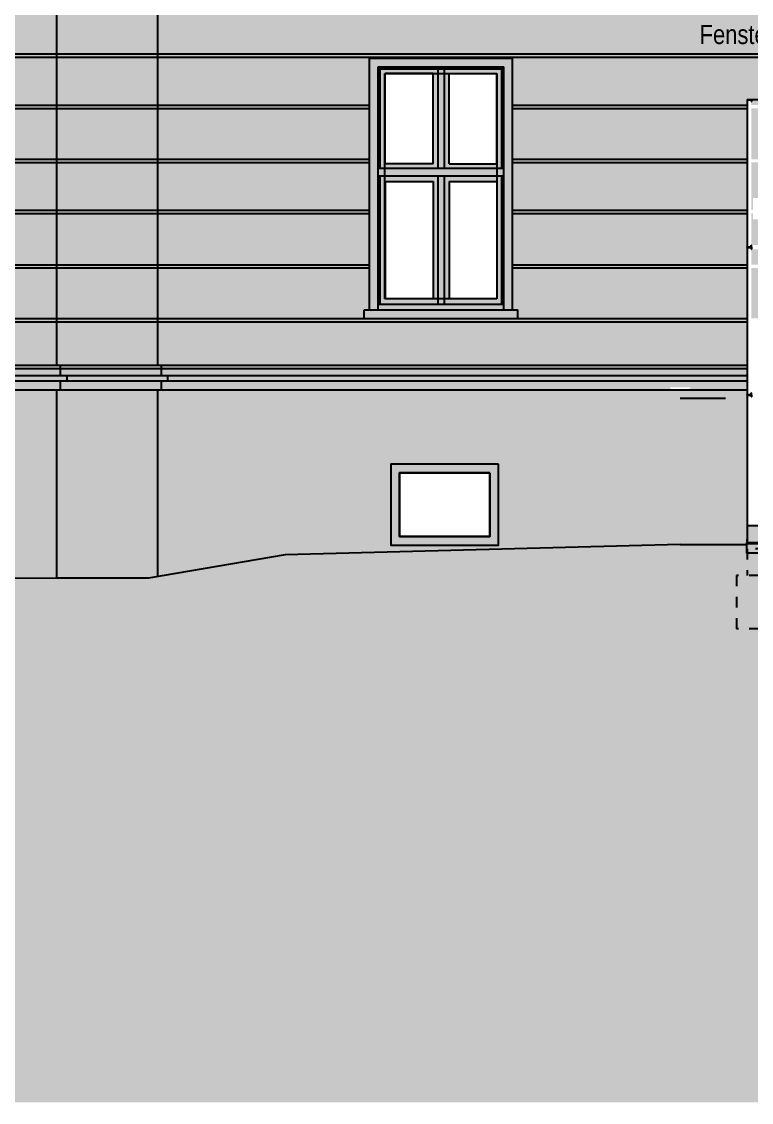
# Model space of a CAD drawing. Header units: metres. Extents: x -6 to 116, y 234 to 267.
# Drawn here: x 79.92 to 86.77, y 233.64 to 243.78 of the extents above; entities that cross this region are included whole.
import ezdxf
from ezdxf.enums import TextEntityAlignment as Align

# ---------------------------------------------------------------- set-up
doc = ezdxf.new("R2010")
doc.units = ezdxf.units.M
doc.header["$LTSCALE"] = 0.01
doc.header["$XCLIPFRAME"] = 2
doc.linetypes.add('AUSGEZOGEN', pattern=[0])
doc.linetypes.add('STRICHLINIE', pattern=[0.75, 0.5, -0.25])
for name, color, linetype in [('A_Fensterrahmen', 1, 'Continuous'), ('A_Glasbild', 7, 'Continuous'), ('A_Schraff_Fensterrahmen', 255, 'Continuous'), ('A_Schraff_gelände', 251, 'Continuous'), ('A_Schraff_Gewaende', 23, 'Continuous'), ('A_Schraff_Paneel', 14, 'Continuous'), ('A_schraff_scheibe', 253, 'Continuous'), ('A_Schraff_Sims', 17, 'Continuous'), ('A_schraffur', 10, 'Continuous'), ('A_Stahl', 5, 'Continuous'), ('A_stb_neu', 4, 'Continuous'), ('A_TEXT', 1, 'Continuous'), ('A_verdeckt', 8, 'STRICHLINIE'), ('ANSICHT', 1, 'Continuous'), ('Beton', 4, 'Continuous'), ('FASSADE', 7, 'AUSGEZOGEN'), ('FASSADE_STRUKTUR', 2, 'AUSGEZOGEN'), ('Gel_lageplan', 4, 'Continuous')]:
    doc.layers.add(name, color=color, linetype=linetype)
doc.styles.add('arial-n', font='ARIALN.TTF')
picture_1 = doc.add_image_def('image1.jpg', size_in_pixel=(60, 84))

msp = doc.modelspace()

# ---------------------------------------------------------------- hatches: boundary and pattern name
at = {"layer": 'A_Schraff_Fensterrahmen'}
h = msp.add_hatch(color=256, dxfattribs=at)
h.paths.add_polyline_path([(83.831, 243.332), (83.291, 243.332), (83.291, 242.401), (83.831, 242.401)])
h.paths.add_polyline_path([(83.786, 243.291), (83.786, 242.441), (83.336, 242.441), (83.336, 243.291)], flags=16)
h.paths.add_polyline_path([(84.431, 243.332), (83.891, 243.332), (83.891, 242.401), (84.431, 242.401)])
h.paths.add_polyline_path([(83.936, 243.291), (84.386, 243.291), (84.386, 242.441), (83.936, 242.441)], flags=16)
h.paths.add_polyline_path([(83.831, 242.33), (83.291, 242.33), (83.291, 241.125), (83.831, 241.125)])
h.paths.add_polyline_path([(83.786, 242.278), (83.786, 241.178), (83.336, 241.178), (83.336, 242.278)], flags=16)
h.paths.add_polyline_path([(84.431, 242.33), (83.891, 242.33), (83.891, 241.125), (84.431, 241.125)])
h.paths.add_polyline_path([(83.936, 242.278), (84.386, 242.278), (84.386, 241.178), (83.936, 241.178)], flags=16)
h = msp.add_hatch(color=256, dxfattribs=at)
h.paths.add_polyline_path([(83.891, 243.332), (83.831, 243.332), (83.831, 242.401), (83.891, 242.401)])
h.paths.add_polyline_path([(83.891, 242.33), (83.831, 242.33), (83.831, 241.125), (83.891, 241.125)])
h = msp.add_hatch(color=256, dxfattribs=at)
h.paths.add_polyline_path([(84.451, 242.401), (83.271, 242.401), (83.271, 242.33), (84.451, 242.33)])
h.paths.add_polyline_path([(84.451, 241.125), (83.271, 241.125), (83.271, 241.072), (84.451, 241.072)])
h = msp.add_hatch(color=256, dxfattribs=at)
h.paths.add_polyline_path([(84.4, 239.626), (83.39, 239.626), (83.39, 238.866), (84.4, 238.866)])
h.paths.add_polyline_path([(84.32, 239.546), (84.32, 238.946), (83.47, 238.946), (83.47, 239.546)], flags=16)
h.paths.add_polyline_path([(79.25, 239.606), (78.251, 239.606), (78.251, 238.906), (79.25, 238.906)])
h.paths.add_polyline_path([(79.17, 239.526), (79.17, 238.986), (78.331, 238.986), (78.331, 239.526)], flags=16)
at = {"layer": 'A_Schraff_gelände'}
msp.add_hatch(color=256, dxfattribs=at).paths.add_polyline_path([(115.789, 239.736), (115.79, 233.64), (-5.312, 233.64), (-5.312, 239.796), (5.581, 239.796), (5.581, 239.036), (6.839, 238.726), (10.488, 238.742), (13.883, 238.756), (18.65, 238.776), (18.796, 238.752), (20.066, 238.546), (25.866, 238.541), (55.944, 238.516), (81.114, 238.556), (82.399, 238.776), (86.105, 238.872), (86.733, 238.872), (86.733, 238.791), (92.084, 238.791), (92.085, 238.891), (92.264, 238.891), (92.264, 237.938), (92.834, 237.938), (95.198, 237.938), (95.768, 237.938), (99.918, 237.938), (100.368, 237.938), (100.368, 238.816), (101.618, 238.816), (101.618, 240.076), (103.344, 240.076), (103.348, 239.906), (103.618, 239.906), (103.618, 239.736), (103.918, 239.736)])
h = msp.add_hatch(color=256, dxfattribs=at)
h.paths.add_polyline_path([(92.084, 238.891), (87.114, 238.891), (87.114, 238.831), (86.734, 238.831), (86.734, 238.791), (92.084, 238.791)])
h.paths.add_polyline_path([(87.114, 238.891), (87.064, 238.891), (87.064, 238.881), (86.733, 238.881), (86.733, 238.831), (87.114, 238.831)])
at = {"layer": 'A_Schraff_Gewaende'}
h = msp.add_hatch(color=256, dxfattribs=at)
h.dxf.hatch_style = 1
h.paths.add_polyline_path([(84.531, 243.432), (83.191, 243.432), (83.191, 241.072), (83.271, 241.072), (83.271, 243.352), (84.451, 243.352), (84.451, 241.072), (84.531, 241.072)])
h = msp.add_hatch(color=256, dxfattribs=at)
h.dxf.hatch_style = 1
h.paths.add_polyline_path([(84.581, 241.072), (83.141, 241.072), (83.141, 240.992), (84.581, 240.992)])
at = {"layer": 'A_Schraff_Paneel'}
h = msp.add_hatch(color=256, dxfattribs=at)
h.paths.add_polyline_path([(72.503, 243.944), (72.503, 240.523), (72.468, 240.523), (72.468, 240.458), (86.735, 240.458), (86.735, 243.046), (86.951, 243.046), (86.951, 243.432), (87.99, 243.432), (87.99, 243.944)])
h.paths.add_polyline_path([(78.04, 243.432), (78.04, 241.072), (77.99, 241.072), (77.99, 240.992), (79.43, 240.992), (79.43, 241.072), (79.38, 241.072), (79.38, 243.432)], flags=16)
h.paths.add_polyline_path([(76.221, 243.432), (76.221, 241.072), (76.171, 241.072), (76.171, 240.992), (77.611, 240.992), (77.611, 241.072), (77.561, 241.072), (77.561, 243.432)], flags=16)
h.paths.add_polyline_path([(83.191, 243.432), (83.191, 241.072), (83.141, 241.072), (83.141, 240.992), (84.581, 240.992), (84.581, 241.072), (84.531, 241.072), (84.531, 243.432)], flags=16)
h.paths.add_polyline_path([(74.341, 243.432), (74.341, 241.072), (74.291, 241.072), (74.291, 240.992), (75.731, 240.992), (75.731, 241.072), (75.681, 241.072), (75.681, 243.432)], flags=16)
h = msp.add_hatch(color=256, dxfattribs=at)
h.dxf.hatch_style = 1
h.paths.add_polyline_path([(86.878, 242.963), (86.775, 242.963), (86.775, 242.486), (86.878, 242.486)])
h.paths.add_polyline_path([(86.951, 242.963), (86.878, 242.963), (86.878, 242.486), (86.951, 242.486)])
h.paths.add_polyline_path([(86.878, 243.046), (86.775, 243.046), (86.775, 243.026), (86.775, 242.993), (86.878, 242.993)])
h.paths.add_polyline_path([(86.951, 243.046), (86.878, 243.046), (86.878, 242.993), (86.951, 242.993)])
h.paths.add_polyline_path([(86.878, 242.456), (86.775, 242.456), (86.775, 242.008), (86.79, 242.008), (86.79, 242.081), (86.79, 242.121), (86.878, 242.121)])
h.paths.add_polyline_path([(86.951, 242.456), (86.878, 242.456), (86.878, 242.121), (86.951, 242.121)])
h.paths.add_polyline_path([(86.878, 241.921), (86.79, 241.921), (86.79, 241.978), (86.775, 241.978), (86.775, 241.681), (86.878, 241.681)])
h.paths.add_polyline_path([(86.951, 241.921), (86.878, 241.921), (86.878, 241.681), (86.951, 241.681)])
h.paths.add_polyline_path([(86.878, 241.641), (86.775, 241.641), (86.775, 241.496), (86.878, 241.496)])
h.paths.add_polyline_path([(86.951, 241.641), (86.878, 241.641), (86.878, 241.496), (86.951, 241.496)])
h.paths.add_polyline_path([(86.878, 241.466), (86.775, 241.466), (86.775, 240.992), (86.878, 240.992)])
h.paths.add_polyline_path([(86.951, 241.466), (86.878, 241.466), (86.878, 240.992), (86.901, 240.992), (86.901, 241.072), (86.951, 241.072)])
h = msp.add_hatch(color=256, dxfattribs=at)
h.paths.add_polyline_path([(72.503, 240.324), (72.505, 238.542), (80.251, 238.556), (81.114, 238.556), (81.199, 238.571), (82.399, 238.776), (86.105, 238.872), (86.733, 238.872), (86.733, 238.891), (86.735, 238.891), (86.735, 240.324)])
h.paths.add_polyline_path([(74.491, 239.606), (75.488, 239.606), (75.488, 238.906), (74.491, 238.906)], flags=16)
h.paths.add_polyline_path([(79.25, 239.606), (78.251, 239.606), (78.251, 238.906), (79.25, 238.906)], flags=16)
h.paths.add_polyline_path([(84.4, 239.626), (83.39, 239.626), (83.39, 238.866), (84.4, 238.866)], flags=16)
at = {"layer": 'A_Schraff_Sims'}
h = msp.add_hatch(color=256, dxfattribs=at)
h.paths.add_polyline_path([(80.287, 240.324), (80.287, 240.408), (73.415, 240.408), (73.415, 240.324)])
h.paths.add_polyline_path([(80.347, 240.408), (80.347, 240.458), (73.355, 240.458), (73.355, 240.408)])
h.paths.add_polyline_path([(81.234, 240.324), (81.234, 240.408), (80.287, 240.408), (80.287, 240.324)])
h.paths.add_polyline_path([(80.347, 240.458), (80.347, 240.408), (81.294, 240.408), (81.294, 240.458)])
h = msp.add_hatch(color=256, dxfattribs=at)
h.paths.add_polyline_path([(81.294, 240.458), (81.294, 240.408), (86.735, 240.408), (86.735, 240.458)])
h.paths.add_polyline_path([(81.234, 240.408), (81.234, 240.324), (86.027, 240.324), (86.005, 240.346), (86.205, 240.346), (86.183, 240.324), (86.735, 240.324), (86.735, 240.408)])
at = {"layer": 'A_schraffur'}
h = msp.add_hatch(color=252, dxfattribs=at)
h.paths.add_polyline_path([(92.257, 240.236), (91.692, 240.236), (91.692, 240.071), (92.257, 240.071)])
h.paths.add_polyline_path([(91.686, 240.236), (91.121, 240.236), (91.121, 240.071), (91.686, 240.071)])
h.paths.add_polyline_path([(91.114, 240.236), (90.549, 240.236), (90.549, 240.071), (91.114, 240.071)])
h.paths.add_polyline_path([(90.542, 240.236), (89.977, 240.236), (89.977, 240.071), (90.542, 240.071)])
h.paths.add_polyline_path([(89.971, 240.236), (89.406, 240.236), (89.406, 240.071), (89.971, 240.071)])
h.paths.add_polyline_path([(89.399, 240.236), (88.834, 240.236), (88.834, 240.071), (89.399, 240.071)])
h.paths.add_polyline_path([(88.864, 240.066), (88.534, 240.066), (88.534, 239.901), (88.864, 239.901)])
h.paths.add_polyline_path([(88.564, 239.896), (88.234, 239.896), (88.234, 239.731), (88.564, 239.731)])
h.paths.add_polyline_path([(88.264, 239.726), (87.934, 239.726), (87.934, 239.561), (88.264, 239.561)])
h.paths.add_polyline_path([(87.964, 239.556), (87.634, 239.556), (87.634, 239.391), (87.964, 239.391)])
h.paths.add_polyline_path([(87.664, 239.386), (87.334, 239.386), (87.334, 239.221), (87.664, 239.221)])
h.paths.add_polyline_path([(87.364, 239.216), (87.034, 239.216), (87.034, 239.051), (87.364, 239.051)])
h.paths.add_polyline_path([(87.064, 239.046), (86.734, 239.046), (86.734, 238.881), (87.064, 238.881)])

# ---------------------------------------------------------------- linework, layer by layer
at = {"layer": 'A_Fensterrahmen'}
for p, q in [((83.271, 243.332), (84.451, 243.332)), ((83.291, 242.401), (83.291, 243.332)), ((83.336, 242.441), (83.336, 243.291)), ((83.786, 243.291), (83.336, 243.291)), ((83.786, 242.441), (83.786, 243.291)), ((83.831, 243.332), (83.831, 242.401)), ((83.891, 243.332), (83.891, 242.401)), ((83.936, 243.291), (84.386, 243.291)), ((83.936, 242.441), (83.936, 243.291)), ((84.386, 242.441), (84.386, 243.291)), ((84.431, 242.401), (84.431, 243.332)), ((83.271, 242.401), (84.451, 242.401)), ((83.786, 242.441), (83.336, 242.441)), ((83.936, 242.441), (84.386, 242.441)), ((83.271, 242.33), (84.451, 242.33)), ((83.291, 241.125), (83.291, 242.33)), ((83.336, 242.278), (83.786, 242.278)), ((83.336, 242.278), (83.336, 241.178)), ((83.786, 242.278), (83.786, 241.178)), ((83.831, 242.33), (83.831, 241.125)), ((83.891, 242.33), (83.891, 241.125)), ((83.936, 242.278), (84.386, 242.278)), ((83.936, 242.278), (83.936, 241.178)), ((84.386, 242.278), (84.386, 241.178)), ((84.431, 241.125), (84.431, 242.33)), ((83.336, 241.178), (83.786, 241.178)), ((83.936, 241.178), (84.386, 241.178)), ((83.271, 241.125), (84.451, 241.125))]:
    msp.add_line(p, q, dxfattribs=at)
msp.add_lwpolyline([(84.32, 239.546), (83.47, 239.546), (83.47, 238.946), (84.32, 238.946)], close=True, dxfattribs=at)
at = {"layer": 'A_schraff_scheibe', "color": 252}
msp.add_line((81.114, 238.556), (80.251, 238.556), dxfattribs=at)
at = {"layer": 'A_Stahl'}
for p, q in [((86.735, 243.046), (86.775, 243.046)), ((86.735, 243.046), (86.735, 243.042)), ((86.735, 243.042), (86.771, 243.042)), ((86.771, 243.042), (86.771, 243.026)), ((86.771, 243.026), (86.775, 243.026)), ((86.775, 243.046), (86.775, 243.026)), ((86.775, 243.046), (92.085, 243.046)), ((86.735, 241.665), (86.771, 241.665)), ((86.735, 241.661), (86.735, 241.665)), ((86.735, 241.661), (86.775, 241.661)), ((86.735, 241.661), (86.775, 241.661)), ((86.735, 241.661), (86.735, 241.657)), ((86.735, 241.657), (86.771, 241.657)), ((86.771, 241.665), (86.771, 241.681)), ((86.771, 241.681), (86.775, 241.681)), ((86.771, 241.657), (86.771, 241.641)), ((86.775, 241.661), (86.775, 241.681)), ((86.775, 241.661), (86.775, 241.641)), ((86.771, 241.641), (86.775, 241.641)), ((86.735, 240.28), (86.771, 240.28)), ((86.735, 240.276), (86.735, 240.28)), ((86.735, 240.276), (86.775, 240.276)), ((86.735, 240.276), (86.775, 240.276)), ((86.735, 240.276), (86.735, 240.272)), ((86.735, 240.272), (86.771, 240.272)), ((86.771, 240.28), (86.771, 240.296)), ((86.771, 240.296), (86.775, 240.296)), ((86.771, 240.272), (86.771, 240.256)), ((86.771, 240.256), (86.775, 240.256)), ((86.775, 240.276), (86.775, 240.296)), ((86.775, 240.276), (86.775, 240.256)), ((86.735, 238.899), (86.735, 238.919)), ((86.735, 238.895), (86.735, 238.891)), ((86.735, 238.891), (86.779, 238.891))]:
    msp.add_line(p, q, dxfattribs=at)
at = {"layer": 'A_stb_neu'}
msp.add_lwpolyline([(87.064, 239.046), (86.734, 239.046), (86.734, 238.881), (87.064, 238.881)], close=True, dxfattribs=at)
at = {"layer": 'A_TEXT', "color": 1}
msp.add_line((86.105, 240.246), (86.53, 240.246), dxfattribs=at)
at = {"layer": 'A_verdeckt'}
for p, q in [((87.114, 238.831), (86.734, 238.831)), ((86.734, 238.831), (86.734, 238.581)), ((92.254, 238.581), (86.634, 238.581)), ((86.634, 238.581), (86.634, 238.081)), ((92.254, 238.081), (86.634, 238.081))]:
    msp.add_line(p, q, dxfattribs=at)
at = {"layer": 'ANSICHT'}
for q in [(86.735, 238.919), (86.735, 238.891)]:
    msp.add_line((86.735, 243.046), q, dxfattribs=at)
at = {"layer": 'Beton'}
msp.add_lwpolyline([(86.733, 238.891), (92.084, 238.891), (92.084, 238.791), (86.733, 238.791)], close=True, dxfattribs=at)
at = {"layer": 'FASSADE'}
for p, q in [((80.251, 243.944), (80.251, 240.553)), ((81.199, 243.944), (81.199, 240.553)), ((83.191, 243.432), (84.531, 243.432)), ((83.191, 241.072), (83.191, 243.432)), ((84.531, 241.072), (84.531, 243.432)), ((83.271, 243.352), (84.451, 243.352)), ((83.271, 241.072), (83.271, 243.352)), ((84.451, 241.072), (84.451, 243.352)), ((83.141, 240.992), (83.141, 241.072)), ((83.141, 241.072), (84.581, 241.072)), ((84.581, 240.992), (84.581, 241.072)), ((83.141, 240.992), (84.581, 240.992)), ((80.287, 240.553), (80.287, 240.458)), ((81.234, 240.553), (81.234, 240.458)), ((15.136, 240.458), (86.735, 240.458)), ((80.347, 240.458), (80.347, 240.408)), ((81.294, 240.458), (81.294, 240.408)), ((15.136, 240.408), (86.735, 240.408)), ((80.287, 240.408), (80.287, 240.324)), ((81.234, 240.408), (81.234, 240.324)), ((15.136, 240.324), (86.735, 240.324)), ((80.251, 240.324), (80.251, 238.556)), ((81.199, 240.324), (81.199, 238.571))]:
    msp.add_line(p, q, dxfattribs=at)
msp.add_lwpolyline([(84.4, 239.626), (83.39, 239.626), (83.39, 238.866), (84.4, 238.866)], close=True, dxfattribs=at)
at = {"layer": 'FASSADE_STRUKTUR'}
for p, q in [((18.796, 243.474), (87.99, 243.474)), ((18.796, 243.444), (87.99, 243.444)), ((79.38, 242.993), (83.191, 242.993)), ((84.531, 242.993), (86.735, 242.993)), ((79.38, 242.963), (83.191, 242.963)), ((84.531, 242.963), (86.735, 242.963)), ((79.38, 242.486), (83.191, 242.486)), ((84.531, 242.486), (86.735, 242.486)), ((79.38, 242.456), (83.191, 242.456)), ((84.531, 242.456), (86.735, 242.456)), ((79.38, 242.008), (83.191, 242.008)), ((79.38, 241.978), (83.191, 241.978)), ((84.531, 242.008), (86.735, 242.008)), ((84.531, 241.978), (86.735, 241.978)), ((79.38, 241.496), (83.191, 241.496)), ((79.38, 241.466), (83.191, 241.466)), ((84.531, 241.496), (86.735, 241.496)), ((84.531, 241.466), (86.735, 241.466)), ((16.511, 240.992), (86.735, 240.992)), ((16.511, 240.962), (86.735, 240.962)), ((5.581, 240.553), (86.735, 240.553)), ((5.581, 240.523), (86.735, 240.523))]:
    msp.add_line(p, q, dxfattribs=at)
at = {"layer": 'Gel_lageplan'}
msp.add_line((86.105, 238.872), (86.733, 238.872), dxfattribs=at)
for points in [[(86.105, 238.872), (82.399, 238.776), (81.114, 238.556), (55.944, 238.516), (20.066, 238.546), (18.65, 238.776)], [(86.105, 238.872), (86.733, 238.872)]]:
    msp.add_lwpolyline(points, dxfattribs=at)

# ---------------------------------------------------------------- texts
at = {"layer": 'A_TEXT', "color": 2, "linetype": 'Continuous', "style": 'arial-n'}
msp.add_text('Fenster G30 fest', height=0.18, dxfattribs=at).set_placement((87.056, 243.512), align=Align.BOTTOM_CENTER)

# ---------------------------------------------------------------- pictures from other files: only their frames are drawn
at = {"layer": 'A_Glasbild'}
image = msp.add_image(picture_1, insert=(84.866, 243.291), size_in_units=(1.531, 2.143), rotation=180, dxfattribs=at)
image.set_boundary_path([(18.34, 0.64), (59.5, 83.5)])
image = msp.add_image(picture_1, insert=(85.001, 239.546), size_in_units=(1.531, 2.143), rotation=180, dxfattribs=at)
image.set_boundary_path([(26.18, 59.98), (59.5, 83.5)])

doc.saveas('drawing.dxf')
